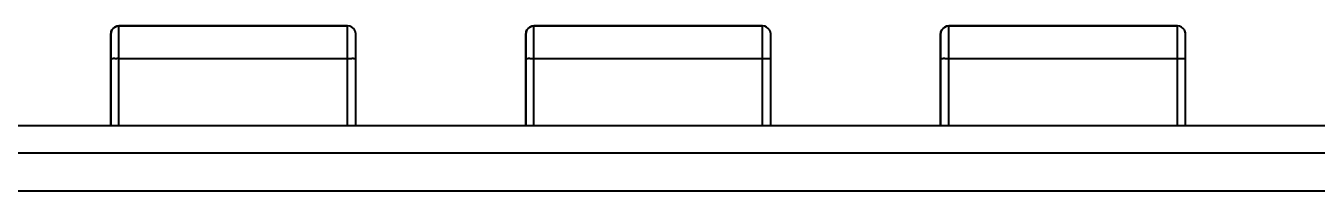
# Model space of a CAD drawing. Extents: x 193 to 1101, y 70 to 664.
# Drawn here: x 450.65 to 466.46, y 503.51 to 505.53 of the extents above; entities that cross this region are included whole.
import ezdxf

# ---------------------------------------------------------------- set-up
doc = ezdxf.new("R2010")
doc.units = 0
doc.header["$MEASUREMENT"] = 0
doc.layers.add('Основная', color=7, linetype='CONTINUOUS', lineweight=40)

msp = doc.modelspace()

# ---------------------------------------------------------------- linework, layer by layer
at = {"layer": 'Основная'}
for p, q in [((451.696, 505.458), (451.692, 505.424)), ((451.692, 505.424), (451.696, 505.458)), ((451.696, 505.458), (451.692, 505.424)), ((451.692, 505.424), (451.696, 505.458)), ((451.706, 505.482), (451.696, 505.458)), ((451.696, 505.458), (451.706, 505.482)), ((451.706, 505.482), (451.696, 505.458)), ((451.696, 505.458), (451.706, 505.482)), ((451.722, 505.502), (451.706, 505.482)), ((451.706, 505.482), (451.722, 505.502)), ((451.722, 505.502), (451.706, 505.482)), ((451.706, 505.482), (451.722, 505.502)), ((451.742, 505.518), (451.722, 505.502)), ((451.722, 505.502), (451.742, 505.518)), ((451.742, 505.518), (451.722, 505.502)), ((451.722, 505.502), (451.742, 505.518)), ((451.766, 505.528), (451.742, 505.518)), ((451.742, 505.518), (451.766, 505.528)), ((451.766, 505.528), (451.742, 505.518)), ((451.742, 505.518), (451.766, 505.528)), ((451.792, 505.532), (451.766, 505.528)), ((451.766, 505.528), (451.792, 505.532)), ((451.792, 505.532), (451.766, 505.528)), ((451.766, 505.528), (451.792, 505.532)), ((452.558, 505.532), (451.792, 505.532)), ((451.792, 505.532), (454.592, 505.532)), ((451.792, 505.518), (451.792, 505.532)), ((452.558, 505.532), (451.792, 505.532)), ((451.792, 505.532), (454.592, 505.532)), ((451.792, 505.518), (451.792, 505.532)), ((451.792, 505.478), (451.792, 505.518)), ((451.792, 505.478), (451.792, 505.518)), ((451.792, 505.414), (451.792, 505.478)), ((451.792, 505.414), (451.792, 505.478)), ((452.578, 505.532), (452.558, 505.532)), ((452.572, 505.532), (452.558, 505.532)), ((452.558, 505.532), (452.562, 505.532)), ((452.578, 505.532), (452.558, 505.532)), ((452.572, 505.532), (452.558, 505.532)), ((452.558, 505.532), (452.562, 505.532)), ((452.572, 505.532), (452.562, 505.532)), ((452.572, 505.532), (452.562, 505.532)), ((452.572, 505.532), (452.578, 505.532)), ((452.572, 505.532), (452.578, 505.532)), ((454.592, 505.532), (452.578, 505.532)), ((452.612, 505.532), (452.578, 505.532)), ((454.592, 505.532), (452.578, 505.532)), ((452.612, 505.532), (452.578, 505.532)), ((454.618, 505.528), (454.592, 505.532)), ((454.618, 505.528), (454.592, 505.532)), ((454.592, 505.518), (454.592, 505.532)), ((454.618, 505.528), (454.592, 505.532)), ((454.618, 505.528), (454.592, 505.532)), ((454.592, 505.518), (454.592, 505.532)), ((454.592, 505.478), (454.592, 505.518)), ((454.592, 505.478), (454.592, 505.518)), ((454.592, 505.414), (454.592, 505.478)), ((454.592, 505.414), (454.592, 505.478)), ((454.642, 505.518), (454.618, 505.528)), ((454.642, 505.518), (454.618, 505.528)), ((454.642, 505.518), (454.618, 505.528)), ((454.642, 505.518), (454.618, 505.528)), ((454.662, 505.502), (454.642, 505.518)), ((454.662, 505.502), (454.642, 505.518)), ((454.662, 505.502), (454.642, 505.518)), ((454.662, 505.502), (454.642, 505.518)), ((454.678, 505.482), (454.662, 505.502)), ((454.678, 505.482), (454.662, 505.502)), ((454.678, 505.482), (454.662, 505.502)), ((454.678, 505.482), (454.662, 505.502)), ((454.688, 505.458), (454.678, 505.482)), ((454.688, 505.458), (454.678, 505.482)), ((454.688, 505.458), (454.678, 505.482)), ((454.688, 505.458), (454.678, 505.482)), ((454.69, 505.448), (454.688, 505.458)), ((454.692, 505.432), (454.688, 505.458)), ((454.69, 505.45), (454.688, 505.458)), ((454.692, 505.43), (454.688, 505.458)), ((454.69, 505.448), (454.688, 505.458)), ((454.692, 505.432), (454.688, 505.458)), ((454.69, 505.45), (454.688, 505.458)), ((454.692, 505.43), (454.688, 505.458)), ((454.69, 505.448), (454.69, 505.45)), ((454.69, 505.448), (454.69, 505.45)), ((454.692, 505.448), (454.69, 505.448)), ((454.692, 505.448), (454.69, 505.448)), ((454.692, 505.448), (454.69, 505.448)), ((454.692, 505.448), (454.69, 505.448)), ((454.692, 505.444), (454.692, 505.448)), ((454.692, 505.444), (454.692, 505.448)), ((454.692, 505.444), (454.692, 505.448)), ((454.692, 505.444), (454.692, 505.448)), ((456.776, 505.458), (456.772, 505.424)), ((456.772, 505.424), (456.776, 505.458)), ((456.776, 505.458), (456.772, 505.424)), ((456.772, 505.424), (456.776, 505.458)), ((456.786, 505.482), (456.776, 505.458)), ((456.776, 505.458), (456.786, 505.482)), ((456.786, 505.482), (456.776, 505.458)), ((456.776, 505.458), (456.786, 505.482)), ((456.802, 505.502), (456.786, 505.482)), ((456.786, 505.482), (456.802, 505.502)), ((456.802, 505.502), (456.786, 505.482)), ((456.786, 505.482), (456.802, 505.502)), ((456.822, 505.518), (456.802, 505.502)), ((456.802, 505.502), (456.822, 505.518)), ((456.822, 505.518), (456.802, 505.502)), ((456.802, 505.502), (456.822, 505.518)), ((456.846, 505.528), (456.822, 505.518)), ((456.822, 505.518), (456.846, 505.528)), ((456.846, 505.528), (456.822, 505.518)), ((456.822, 505.518), (456.846, 505.528)), ((456.872, 505.532), (456.846, 505.528)), ((456.846, 505.528), (456.872, 505.532)), ((456.872, 505.532), (456.846, 505.528)), ((456.846, 505.528), (456.872, 505.532)), ((457.638, 505.532), (456.872, 505.532)), ((456.872, 505.532), (459.672, 505.532)), ((456.872, 505.518), (456.872, 505.532)), ((457.638, 505.532), (456.872, 505.532)), ((456.872, 505.532), (459.672, 505.532)), ((456.872, 505.518), (456.872, 505.532)), ((456.872, 505.478), (456.872, 505.518)), ((456.872, 505.478), (456.872, 505.518)), ((456.872, 505.414), (456.872, 505.478)), ((456.872, 505.414), (456.872, 505.478)), ((457.658, 505.532), (457.638, 505.532)), ((457.652, 505.532), (457.638, 505.532)), ((457.638, 505.532), (457.642, 505.532)), ((457.658, 505.532), (457.638, 505.532)), ((457.652, 505.532), (457.638, 505.532)), ((457.638, 505.532), (457.642, 505.532)), ((457.652, 505.532), (457.642, 505.532)), ((457.652, 505.532), (457.642, 505.532)), ((457.652, 505.532), (457.658, 505.532)), ((457.652, 505.532), (457.658, 505.532)), ((459.672, 505.532), (457.658, 505.532)), ((457.692, 505.532), (457.658, 505.532)), ((459.672, 505.532), (457.658, 505.532)), ((457.692, 505.532), (457.658, 505.532)), ((459.698, 505.528), (459.672, 505.532)), ((459.698, 505.528), (459.672, 505.532)), ((459.672, 505.518), (459.672, 505.532)), ((459.698, 505.528), (459.672, 505.532)), ((459.698, 505.528), (459.672, 505.532)), ((459.672, 505.518), (459.672, 505.532)), ((459.672, 505.478), (459.672, 505.518)), ((459.672, 505.478), (459.672, 505.518)), ((459.672, 505.414), (459.672, 505.478)), ((459.672, 505.414), (459.672, 505.478)), ((459.722, 505.518), (459.698, 505.528)), ((459.722, 505.518), (459.698, 505.528)), ((459.722, 505.518), (459.698, 505.528)), ((459.722, 505.518), (459.698, 505.528)), ((459.742, 505.502), (459.722, 505.518)), ((459.742, 505.502), (459.722, 505.518)), ((459.742, 505.502), (459.722, 505.518)), ((459.742, 505.502), (459.722, 505.518)), ((459.758, 505.482), (459.742, 505.502)), ((459.758, 505.482), (459.742, 505.502)), ((459.758, 505.482), (459.742, 505.502)), ((459.758, 505.482), (459.742, 505.502)), ((459.768, 505.458), (459.758, 505.482)), ((459.768, 505.458), (459.758, 505.482)), ((459.768, 505.458), (459.758, 505.482)), ((459.768, 505.458), (459.758, 505.482)), ((459.77, 505.448), (459.768, 505.458)), ((459.772, 505.432), (459.768, 505.458)), ((459.77, 505.45), (459.768, 505.458)), ((459.772, 505.43), (459.768, 505.458)), ((459.77, 505.448), (459.768, 505.458)), ((459.772, 505.432), (459.768, 505.458)), ((459.77, 505.45), (459.768, 505.458)), ((459.772, 505.43), (459.768, 505.458)), ((459.77, 505.448), (459.77, 505.45)), ((459.77, 505.448), (459.77, 505.45)), ((459.772, 505.448), (459.77, 505.448)), ((459.772, 505.448), (459.77, 505.448)), ((459.772, 505.448), (459.77, 505.448)), ((459.772, 505.448), (459.77, 505.448)), ((459.772, 505.444), (459.772, 505.448)), ((459.772, 505.444), (459.772, 505.448)), ((459.772, 505.444), (459.772, 505.448)), ((459.772, 505.444), (459.772, 505.448)), ((461.856, 505.458), (461.852, 505.424)), ((461.852, 505.424), (461.856, 505.458)), ((461.856, 505.458), (461.852, 505.424)), ((461.852, 505.424), (461.856, 505.458)), ((461.866, 505.482), (461.856, 505.458)), ((461.856, 505.458), (461.866, 505.482)), ((461.866, 505.482), (461.856, 505.458)), ((461.856, 505.458), (461.866, 505.482)), ((461.882, 505.502), (461.866, 505.482)), ((461.866, 505.482), (461.882, 505.502)), ((461.882, 505.502), (461.866, 505.482)), ((461.866, 505.482), (461.882, 505.502)), ((461.902, 505.518), (461.882, 505.502)), ((461.882, 505.502), (461.902, 505.518)), ((461.902, 505.518), (461.882, 505.502)), ((461.882, 505.502), (461.902, 505.518)), ((461.926, 505.528), (461.902, 505.518)), ((461.902, 505.518), (461.926, 505.528)), ((461.926, 505.528), (461.902, 505.518)), ((461.902, 505.518), (461.926, 505.528)), ((461.952, 505.532), (461.926, 505.528)), ((461.926, 505.528), (461.952, 505.532)), ((461.952, 505.532), (461.926, 505.528)), ((461.926, 505.528), (461.952, 505.532)), ((462.718, 505.532), (461.952, 505.532)), ((461.952, 505.532), (464.752, 505.532)), ((461.952, 505.518), (461.952, 505.532)), ((462.718, 505.532), (461.952, 505.532)), ((461.952, 505.532), (464.752, 505.532)), ((461.952, 505.518), (461.952, 505.532)), ((461.952, 505.478), (461.952, 505.518)), ((461.952, 505.478), (461.952, 505.518)), ((461.952, 505.414), (461.952, 505.478)), ((461.952, 505.414), (461.952, 505.478)), ((462.738, 505.532), (462.718, 505.532)), ((462.732, 505.532), (462.718, 505.532)), ((462.718, 505.532), (462.722, 505.532)), ((462.738, 505.532), (462.718, 505.532)), ((462.732, 505.532), (462.718, 505.532)), ((462.718, 505.532), (462.722, 505.532)), ((462.732, 505.532), (462.722, 505.532)), ((462.732, 505.532), (462.722, 505.532)), ((462.732, 505.532), (462.738, 505.532)), ((462.732, 505.532), (462.738, 505.532)), ((464.752, 505.532), (462.738, 505.532)), ((462.772, 505.532), (462.738, 505.532)), ((464.752, 505.532), (462.738, 505.532)), ((462.772, 505.532), (462.738, 505.532)), ((464.778, 505.528), (464.752, 505.532)), ((464.778, 505.528), (464.752, 505.532)), ((464.752, 505.518), (464.752, 505.532)), ((464.778, 505.528), (464.752, 505.532)), ((464.778, 505.528), (464.752, 505.532)), ((464.752, 505.518), (464.752, 505.532)), ((464.752, 505.478), (464.752, 505.518)), ((464.752, 505.478), (464.752, 505.518)), ((464.752, 505.414), (464.752, 505.478)), ((464.752, 505.414), (464.752, 505.478)), ((464.802, 505.518), (464.778, 505.528)), ((464.802, 505.518), (464.778, 505.528)), ((464.802, 505.518), (464.778, 505.528)), ((464.802, 505.518), (464.778, 505.528)), ((464.822, 505.502), (464.802, 505.518)), ((464.822, 505.502), (464.802, 505.518)), ((464.822, 505.502), (464.802, 505.518)), ((464.822, 505.502), (464.802, 505.518)), ((464.838, 505.482), (464.822, 505.502)), ((464.838, 505.482), (464.822, 505.502)), ((464.838, 505.482), (464.822, 505.502)), ((464.838, 505.482), (464.822, 505.502)), ((464.848, 505.458), (464.838, 505.482)), ((464.848, 505.458), (464.838, 505.482)), ((464.848, 505.458), (464.838, 505.482)), ((464.848, 505.458), (464.838, 505.482)), ((464.85, 505.448), (464.848, 505.458)), ((464.852, 505.432), (464.848, 505.458)), ((464.85, 505.45), (464.848, 505.458)), ((464.852, 505.43), (464.848, 505.458)), ((464.85, 505.448), (464.848, 505.458)), ((464.852, 505.432), (464.848, 505.458)), ((464.85, 505.45), (464.848, 505.458)), ((464.852, 505.43), (464.848, 505.458)), ((464.85, 505.448), (464.85, 505.45)), ((464.85, 505.448), (464.85, 505.45)), ((464.852, 505.448), (464.85, 505.448)), ((464.852, 505.448), (464.85, 505.448)), ((464.852, 505.448), (464.85, 505.448)), ((464.852, 505.448), (464.85, 505.448)), ((464.852, 505.444), (464.852, 505.448)), ((464.852, 505.444), (464.852, 505.448)), ((464.852, 505.444), (464.852, 505.448)), ((464.852, 505.444), (464.852, 505.448)), ((451.692, 505.424), (451.692, 505.132)), ((451.692, 505.398), (451.692, 505.424)), ((451.692, 505.424), (451.692, 505.132)), ((451.692, 505.398), (451.692, 505.424)), ((451.692, 505.36), (451.692, 505.398)), ((451.692, 505.36), (451.692, 505.398)), ((451.692, 505.312), (451.692, 505.36)), ((451.692, 505.312), (451.692, 505.36)), ((451.692, 505.256), (451.692, 505.312)), ((451.692, 505.256), (451.692, 505.312)), ((451.792, 505.332), (451.792, 505.414)), ((451.792, 505.332), (451.792, 505.414)), ((451.792, 505.236), (451.792, 505.332)), ((451.792, 505.236), (451.792, 505.332)), ((454.592, 505.332), (454.592, 505.414)), ((454.592, 505.332), (454.592, 505.414)), ((454.592, 505.236), (454.592, 505.332)), ((454.592, 505.236), (454.592, 505.332)), ((454.692, 505.43), (454.692, 505.444)), ((454.692, 505.43), (454.692, 505.444)), ((454.692, 505.132), (454.692, 505.43)), ((454.692, 505.426), (454.692, 505.43)), ((454.692, 505.132), (454.692, 505.43)), ((454.692, 505.426), (454.692, 505.43)), ((454.692, 505.406), (454.692, 505.426)), ((454.692, 505.406), (454.692, 505.426)), ((454.692, 505.372), (454.692, 505.406)), ((454.692, 505.372), (454.692, 505.406)), ((454.692, 505.326), (454.692, 505.372)), ((454.692, 505.326), (454.692, 505.372)), ((454.692, 505.272), (454.692, 505.326)), ((454.692, 505.272), (454.692, 505.326)), ((456.772, 505.424), (456.772, 505.132)), ((456.772, 505.398), (456.772, 505.424)), ((456.772, 505.424), (456.772, 505.132)), ((456.772, 505.398), (456.772, 505.424)), ((456.772, 505.36), (456.772, 505.398)), ((456.772, 505.36), (456.772, 505.398)), ((456.772, 505.312), (456.772, 505.36)), ((456.772, 505.312), (456.772, 505.36)), ((456.772, 505.256), (456.772, 505.312)), ((456.772, 505.256), (456.772, 505.312)), ((456.872, 505.332), (456.872, 505.414)), ((456.872, 505.332), (456.872, 505.414)), ((456.872, 505.236), (456.872, 505.332)), ((456.872, 505.236), (456.872, 505.332)), ((459.672, 505.332), (459.672, 505.414)), ((459.672, 505.332), (459.672, 505.414)), ((459.672, 505.236), (459.672, 505.332)), ((459.672, 505.236), (459.672, 505.332)), ((459.772, 505.43), (459.772, 505.444)), ((459.772, 505.43), (459.772, 505.444)), ((459.772, 505.132), (459.772, 505.43)), ((459.772, 505.426), (459.772, 505.43)), ((459.772, 505.132), (459.772, 505.43)), ((459.772, 505.426), (459.772, 505.43)), ((459.772, 505.406), (459.772, 505.426)), ((459.772, 505.406), (459.772, 505.426)), ((459.772, 505.372), (459.772, 505.406)), ((459.772, 505.372), (459.772, 505.406)), ((459.772, 505.326), (459.772, 505.372)), ((459.772, 505.326), (459.772, 505.372)), ((459.772, 505.272), (459.772, 505.326)), ((459.772, 505.272), (459.772, 505.326)), ((461.852, 505.424), (461.852, 505.132)), ((461.852, 505.398), (461.852, 505.424)), ((461.852, 505.424), (461.852, 505.132)), ((461.852, 505.398), (461.852, 505.424)), ((461.852, 505.36), (461.852, 505.398)), ((461.852, 505.36), (461.852, 505.398)), ((461.852, 505.312), (461.852, 505.36)), ((461.852, 505.312), (461.852, 505.36)), ((461.852, 505.256), (461.852, 505.312)), ((461.852, 505.256), (461.852, 505.312)), ((461.952, 505.332), (461.952, 505.414)), ((461.952, 505.332), (461.952, 505.414)), ((461.952, 505.236), (461.952, 505.332)), ((461.952, 505.236), (461.952, 505.332)), ((464.752, 505.332), (464.752, 505.414)), ((464.752, 505.332), (464.752, 505.414)), ((464.752, 505.236), (464.752, 505.332)), ((464.752, 505.236), (464.752, 505.332)), ((464.852, 505.43), (464.852, 505.444)), ((464.852, 505.43), (464.852, 505.444)), ((464.852, 505.132), (464.852, 505.43)), ((464.852, 505.426), (464.852, 505.43)), ((464.852, 505.132), (464.852, 505.43)), ((464.852, 505.426), (464.852, 505.43)), ((464.852, 505.406), (464.852, 505.426)), ((464.852, 505.406), (464.852, 505.426)), ((464.852, 505.372), (464.852, 505.406)), ((464.852, 505.372), (464.852, 505.406)), ((464.852, 505.326), (464.852, 505.372)), ((464.852, 505.326), (464.852, 505.372)), ((464.852, 505.272), (464.852, 505.326)), ((464.852, 505.272), (464.852, 505.326)), ((451.692, 505.194), (451.692, 505.256)), ((451.692, 505.194), (451.692, 505.256)), ((451.692, 505.164), (451.692, 505.194)), ((451.692, 505.164), (451.692, 505.194)), ((451.692, 505.132), (451.692, 505.164)), ((451.692, 505.132), (451.692, 505.164)), ((451.692, 505.132), (451.692, 504.312)), ((451.692, 504.312), (451.692, 505.132)), ((451.692, 505.132), (451.696, 505.132)), ((451.692, 505.132), (451.692, 504.312)), ((451.692, 504.312), (451.692, 505.132)), ((451.692, 505.132), (451.696, 505.132)), ((451.696, 505.132), (451.706, 505.132)), ((451.696, 505.132), (451.706, 505.132)), ((451.706, 505.132), (451.722, 505.132)), ((451.706, 505.132), (451.722, 505.132)), ((451.742, 505.132), (451.722, 505.132)), ((451.742, 505.132), (451.722, 505.132)), ((451.742, 505.132), (451.766, 505.132)), ((451.742, 505.132), (451.766, 505.132)), ((451.792, 505.132), (451.766, 505.132)), ((451.792, 505.132), (451.766, 505.132)), ((451.792, 505.132), (451.792, 505.236)), ((451.792, 505.132), (451.792, 505.236)), ((451.792, 504.312), (451.792, 505.132)), ((451.792, 505.132), (454.592, 505.132)), ((451.792, 504.312), (451.792, 505.132)), ((451.792, 505.132), (454.592, 505.132)), ((454.592, 505.132), (454.592, 505.236)), ((454.592, 505.132), (454.592, 505.236)), ((454.592, 504.312), (454.592, 505.132)), ((454.592, 505.132), (454.618, 505.132)), ((454.592, 504.312), (454.592, 505.132)), ((454.592, 505.132), (454.618, 505.132)), ((454.618, 505.132), (454.642, 505.132)), ((454.618, 505.132), (454.642, 505.132)), ((454.662, 505.132), (454.642, 505.132)), ((454.662, 505.132), (454.642, 505.132)), ((454.662, 505.132), (454.678, 505.132)), ((454.662, 505.132), (454.678, 505.132)), ((454.678, 505.132), (454.688, 505.132)), ((454.678, 505.132), (454.688, 505.132)), ((454.688, 505.132), (454.692, 505.132)), ((454.688, 505.132), (454.692, 505.132)), ((454.692, 505.206), (454.692, 505.272)), ((454.692, 505.206), (454.692, 505.272)), ((454.692, 505.132), (454.692, 505.206)), ((454.692, 505.132), (454.692, 505.206)), ((454.692, 504.312), (454.692, 505.132)), ((454.692, 504.312), (454.692, 505.132)), ((454.692, 504.312), (454.692, 505.132)), ((454.692, 504.312), (454.692, 505.132)), ((456.772, 505.194), (456.772, 505.256)), ((456.772, 505.194), (456.772, 505.256)), ((456.772, 505.164), (456.772, 505.194)), ((456.772, 505.164), (456.772, 505.194)), ((456.772, 505.132), (456.772, 505.164)), ((456.772, 505.132), (456.772, 505.164)), ((456.772, 505.132), (456.772, 504.312)), ((456.772, 504.312), (456.772, 505.132)), ((456.772, 505.132), (456.776, 505.132)), ((456.772, 505.132), (456.772, 504.312)), ((456.772, 504.312), (456.772, 505.132)), ((456.772, 505.132), (456.776, 505.132)), ((456.776, 505.132), (456.786, 505.132)), ((456.776, 505.132), (456.786, 505.132)), ((456.786, 505.132), (456.802, 505.132)), ((456.786, 505.132), (456.802, 505.132)), ((456.822, 505.132), (456.802, 505.132)), ((456.822, 505.132), (456.802, 505.132)), ((456.822, 505.132), (456.846, 505.132)), ((456.822, 505.132), (456.846, 505.132)), ((456.846, 505.132), (456.872, 505.132)), ((456.846, 505.132), (456.872, 505.132)), ((456.872, 505.132), (456.872, 505.236)), ((456.872, 505.132), (456.872, 505.236)), ((456.872, 504.312), (456.872, 505.132)), ((456.872, 505.132), (459.672, 505.132)), ((456.872, 504.312), (456.872, 505.132)), ((456.872, 505.132), (459.672, 505.132)), ((459.672, 505.132), (459.672, 505.236)), ((459.672, 505.132), (459.672, 505.236)), ((459.672, 504.312), (459.672, 505.132)), ((459.672, 505.132), (459.698, 505.132)), ((459.672, 504.312), (459.672, 505.132)), ((459.672, 505.132), (459.698, 505.132)), ((459.698, 505.132), (459.722, 505.132)), ((459.698, 505.132), (459.722, 505.132)), ((459.722, 505.132), (459.742, 505.132)), ((459.722, 505.132), (459.742, 505.132)), ((459.742, 505.132), (459.758, 505.132)), ((459.742, 505.132), (459.758, 505.132)), ((459.758, 505.132), (459.768, 505.132)), ((459.758, 505.132), (459.768, 505.132)), ((459.768, 505.132), (459.772, 505.132)), ((459.768, 505.132), (459.772, 505.132)), ((459.772, 505.206), (459.772, 505.272)), ((459.772, 505.206), (459.772, 505.272)), ((459.772, 505.132), (459.772, 505.206)), ((459.772, 505.132), (459.772, 505.206)), ((459.772, 504.312), (459.772, 505.132)), ((459.772, 504.312), (459.772, 505.132)), ((459.772, 504.312), (459.772, 505.132)), ((459.772, 504.312), (459.772, 505.132)), ((461.852, 505.194), (461.852, 505.256)), ((461.852, 505.194), (461.852, 505.256)), ((461.852, 505.164), (461.852, 505.194)), ((461.852, 505.164), (461.852, 505.194)), ((461.852, 505.132), (461.852, 505.164)), ((461.852, 505.132), (461.852, 505.164)), ((461.852, 505.132), (461.852, 504.312)), ((461.852, 504.312), (461.852, 505.132)), ((461.852, 505.132), (461.856, 505.132)), ((461.852, 505.132), (461.852, 504.312)), ((461.852, 504.312), (461.852, 505.132)), ((461.852, 505.132), (461.856, 505.132)), ((461.856, 505.132), (461.866, 505.132)), ((461.856, 505.132), (461.866, 505.132)), ((461.866, 505.132), (461.882, 505.132)), ((461.866, 505.132), (461.882, 505.132)), ((461.902, 505.132), (461.882, 505.132)), ((461.902, 505.132), (461.882, 505.132)), ((461.902, 505.132), (461.926, 505.132)), ((461.902, 505.132), (461.926, 505.132)), ((461.926, 505.132), (461.952, 505.132)), ((461.926, 505.132), (461.952, 505.132)), ((461.952, 505.132), (461.952, 505.236)), ((461.952, 505.132), (461.952, 505.236)), ((461.952, 504.312), (461.952, 505.132)), ((461.952, 505.132), (464.752, 505.132)), ((461.952, 504.312), (461.952, 505.132)), ((461.952, 505.132), (464.752, 505.132)), ((464.752, 505.132), (464.752, 505.236)), ((464.752, 505.132), (464.752, 505.236)), ((464.752, 504.312), (464.752, 505.132)), ((464.752, 505.132), (464.778, 505.132)), ((464.752, 504.312), (464.752, 505.132)), ((464.752, 505.132), (464.778, 505.132)), ((464.778, 505.132), (464.802, 505.132)), ((464.778, 505.132), (464.802, 505.132)), ((464.802, 505.132), (464.822, 505.132)), ((464.802, 505.132), (464.822, 505.132)), ((464.822, 505.132), (464.838, 505.132)), ((464.822, 505.132), (464.838, 505.132)), ((464.838, 505.132), (464.848, 505.132)), ((464.838, 505.132), (464.848, 505.132)), ((464.852, 505.132), (464.848, 505.132)), ((464.852, 505.132), (464.848, 505.132)), ((464.852, 505.206), (464.852, 505.272)), ((464.852, 505.206), (464.852, 505.272)), ((464.852, 505.132), (464.852, 505.206)), ((464.852, 505.132), (464.852, 505.206)), ((464.852, 504.312), (464.852, 505.132)), ((464.852, 504.312), (464.852, 505.132)), ((464.852, 504.312), (464.852, 505.132)), ((464.852, 504.312), (464.852, 505.132)), ((482.272, 504.312), (429.192, 504.312)), ((482.272, 504.312), (429.192, 504.312)), ((451.692, 504.312), (449.612, 504.312)), ((451.692, 504.312), (449.612, 504.312)), ((456.772, 504.312), (454.692, 504.312)), ((456.772, 504.312), (454.692, 504.312)), ((461.852, 504.312), (459.772, 504.312)), ((461.852, 504.312), (459.772, 504.312)), ((466.932, 504.312), (464.852, 504.312)), ((466.932, 504.312), (464.852, 504.312)), ((481.936, 503.976), (429.528, 503.976)), ((481.936, 503.976), (429.528, 503.976)), ((481.472, 503.512), (429.992, 503.512)), ((481.472, 503.512), (429.992, 503.512))]:
    msp.add_line(p, q, dxfattribs=at)

doc.saveas('drawing.dxf')
